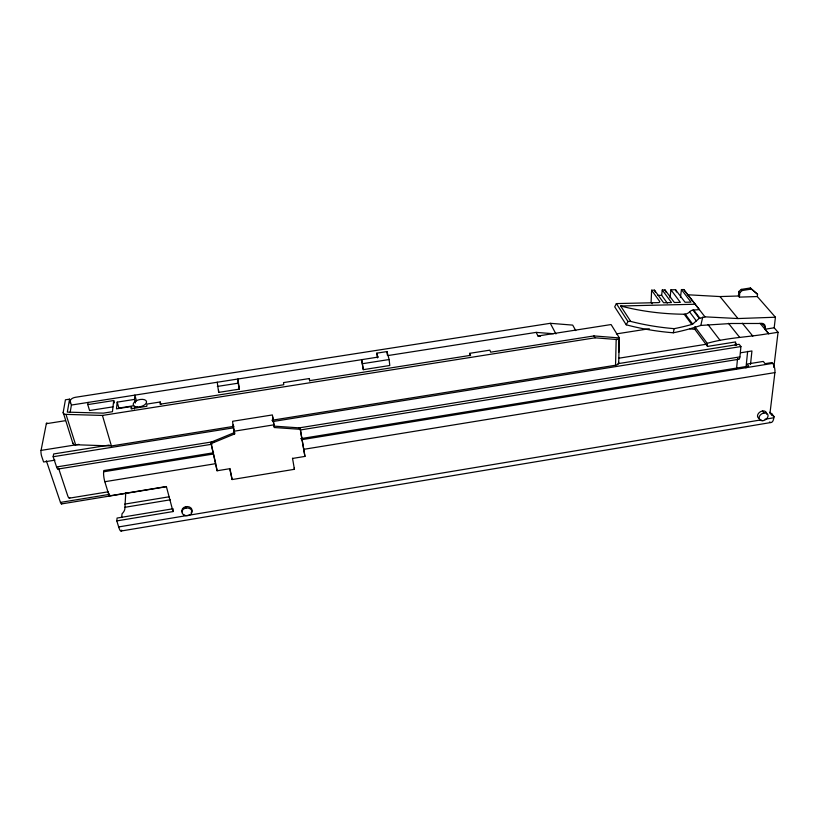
<?xml version="1.0" encoding="UTF-8"?>
<svg xmlns="http://www.w3.org/2000/svg" width="819" height="819" viewBox="0 0 819 819"><rect width="100%" height="100%" fill="white"/><g stroke="black" fill="none" stroke-linecap="round" stroke-linejoin="round"><path stroke-width="1.23" d="M185.995 508.046L186.015 506.644M271.877 420.26L615.55 365.243L616.175 339.465L595.055 337.817L102.436 415.438L66.001 414.383A4.924 2.477 -15.8 0 1 63.186 412.397L65.428 399.805L69.564 399.16L71.396 405.047L70.199 412.141M618.744 352.334L619.123 337.52L611.087 324.549L537.981 336.005L536.169 332.381L388.401 355.487M618.703 362.971L619.307 337.93A4.597 2.385 0.6 0 0 619.123 337.52M121.714 530.159A11.835 2.252 81.7 0 1 118.653 526.934L116.81 520.904L173.034 511.568L173.116 508.753M773.832 367.444L778.05 332.268L774.19 327.784L775.429 317.229L737.97 318.55L704.964 316.84L683.752 289.547L681.439 289.598L691.021 302.119L685.042 302.252L675.562 289.721L670.945 289.813L680.343 302.365L674.334 302.498L665.048 289.946L662.254 289.998L671.488 302.569L663.595 302.754L654.494 290.161L651.627 290.223L651.095 302.272L652.139 303.757M136.466 401.013L134.859 395.086L134.49 399.416L117.199 402.129L116.472 408.855L131.275 406.531L131.081 408.773L146.806 406.306L146.949 404.064L160.217 401.986L160.104 404.207L283.763 384.746L283.507 382.596L309.306 378.542L309.695 380.937M63.186 412.397L72.86 443.335A4.832 2.529 -16.4 0 0 75.614 444.737L111.415 445.956L233.978 426.33M121.693 517.516L122.021 513.82L122.901 512.817A12.541 7.248 -17.5 0 0 124.857 508.732L125.747 492.803M116.81 520.904L117.076 518.048L171.867 508.957M757.309 296.55L739.383 297.113L738.441 295.997L738.861 291.492L741.308 289.394L750.399 287.971L757.544 294.256L757.309 296.55L775.429 317.229M739.383 297.113L739.813 292.608L742.26 290.51L751.381 289.087L757.544 294.256M735.288 345.342L735.616 341.933L707.514 346.417L694.461 328.798M736.537 368.796L737.53 358.671M738.154 359.203A5.119 1.945 80.6 0 0 739.905 356.9L740.929 346.539L739.147 344.287L617.956 363.677M745.955 367.874L747.655 351.351M173.034 511.568L166.37 486.537L109.173 495.925L109.377 494.041M750.501 364.527L751.934 350.962L740.591 352.784M764.833 328.951L768.703 333.753L778.05 332.268M112.95 406.859L89.568 410.524L87.776 404.596L113.718 400.542L112.449 411.711L103.348 413.145L67.322 412.121L69.564 399.16M761.967 323.229L765.161 326.996L764.915 329.258L774.19 327.784M667.301 303.102L661.65 295.321L662.254 289.998M768.703 333.753L759.991 323.229M109.173 495.925L104.832 481.715A7.125 1.413 81.3 0 1 103.634 471.785L103.778 470.546L213.585 452.764M670.003 297.778L670.945 289.813M300.675 438.667L748.761 366.093L747.153 364.035L763.288 361.425L765.089 363.667L772.01 362.551L772.686 363.37A6.747 2.754 80.1 0 1 774.897 372.604L769.962 413.37L773.986 416.584L773.832 417.762A11.231 4.464 79.1 0 1 769.471 422.031M772.03 415.387L772.174 414.209L769.768 412.285M680.446 297.543L681.439 289.598M619.348 338.196L618.652 339.148L616.175 339.465L617.28 339.476M87.776 404.596L88.104 402.405M69.984 402.948L70.403 400.501A4.74 2.355 -15.4 0 1 75.409 397.297L550.307 323.31L572.696 325.112L575.757 330.579M695.177 326.894L694.737 329.351L689.772 328.839M58.272 468.816A5.405 1.29 81.1 0 1 56.572 466.953L53.153 456.726L53.655 453.961L109.203 445.075M54.975 460.155L43.602 461.977L41.728 456.47A4.382 1.095 81 0 1 41.052 450.399L46.335 423.699A4.238 1.024 80.6 0 1 47.011 423.003M651.627 290.223L659.664 301.392A2.518 1.116 9.9 0 1 658.148 302.62L616.359 303.593L614.711 306.849L626.248 324.805A377.231 297.225 -52.9 0 0 673.29 332.78L674.191 328.654A471.693 267.803 -69 0 0 691.789 324.457A7.555 4.187 -56.2 0 0 692.669 324.119L699.129 318.437L705.005 316.902M673.29 332.78A480.323 272.799 -69.1 0 0 683.711 330.426A481.623 273.505 -69.1 0 0 700.808 325.44L702.753 317.066M626.248 324.805L627.968 321.488L616.359 303.593M233.999 429.821L234.572 432.514L210.821 442.311L217.086 470.771L229.709 468.714L232.125 479.545L294.43 469.307L294.256 467.884M210.841 443.734L234.643 433.916L234.572 432.514M695.024 326.914L707.227 343.325C727.303 337.52 748.29 337.244 768.734 333.568M683.752 289.547L699.395 309.602L692.792 310.104A4.945 3.829 -33.9 0 0 689.567 311.875A6.245 4.873 -34 0 1 684.213 314.23A360.544 286.394 -53.6 0 1 620.669 305.999L630.722 321.417A370.874 292.199 -52.9 0 0 674.191 328.654M118.653 526.934L761.24 419.86M765.018 419.236L773.832 417.762M121.14 531.019L770.955 422.512M124.764 504.105L168.929 496.826M124.979 507.289L170.372 499.795M104.832 481.715L215.745 463.656L211.087 443.499M303.767 449.324L774.897 372.604M292.465 458.456L304.944 456.418L300.082 427.927L274.252 426.146L273.382 421.406M69.39 498.157L108.517 491.748M46.355 460.79L60.452 502.405L109.633 494.348M61.517 503.931L166.277 486.752M56.572 466.953L214.455 441.523M299.078 427.897L739.905 356.9M57.914 469.062L212.019 444.215M300.44 429.955L738.769 359.275M103.634 471.785L213.452 453.992M301.822 439.67L772.686 363.37M41.052 450.399L78.9 444.359M618.847 358.21L705.886 344.318M53.153 456.726L233.62 427.815L233.865 429.187M272.737 421.55L740.929 346.539M273.884 424.836L272.379 414.936L232.627 421.283A7.187 0.553 81 0 0 234.06 431.224L273.884 424.836L274.385 427.528L300.266 429.32L304.944 456.418M619.307 337.93L593.949 335.923L490.694 352.18L489.844 350.153L469.789 353.317L469.932 355.712M46.335 423.699L65.295 420.71M616.39 333.906L649.252 328.736M377.405 357.893L376.832 353.153L386.957 351.576L389.127 359.531L389.793 365.499L363.308 369.656L361.599 359.613L363.308 369.656M71.396 405.047L378.296 357.064M217.342 386.445L238.134 383.19L237.899 378.951L239.363 389.138L218.653 392.393L217.23 382.186M362.551 363.697L389.127 359.531M133.64 405.743L118.878 408.067L117.199 402.129M700.808 325.44L731.06 323.495L761.772 323.485A5.057 3.767 -34.9 0 1 765.161 326.996M687.98 294.779L720.003 296.57L738.441 295.997M627.968 321.488L630.722 321.417M620.669 305.999L695.075 304.248M657.944 295.403L661.65 295.321M536.169 332.381L553.46 333.732M537.981 336.005L540.499 336.199M750.399 287.971L751.381 289.087M741.308 289.394L742.26 290.51M738.861 291.492L739.813 292.608M742.321 323.239L752.845 336.107M720.003 296.57L737.97 318.55M728.46 323.3L739.537 337.193M707.985 324.559L720.034 340.305M693.662 310.012L699.846 318.141M772.174 414.209L773.986 416.584M692.997 310.073L699.283 318.356M689.567 311.875L696.355 320.905M762.489 411.005L763.984 412.991M685.257 314.148L692.669 324.119M684.213 314.23L691.789 324.457M593.949 335.923L595.055 337.817M550.307 323.31L555.927 333.927M654.494 290.161L655.384 292.27M665.048 289.946L665.97 292.188M675.562 289.721L676.474 291.963M469.789 353.317L470.577 355.344L309.643 380.671L309.306 378.542M58.518 468.11L67.649 495.567A7.033 1.638 81.5 0 0 69.83 497.706M66.001 414.383L75.614 444.737M102.436 415.438L111.415 445.956M113.718 400.542L114.394 402.917M131.275 406.531L131.941 408.916M134.49 399.416L135.463 402.979M376.832 353.153L377.846 357.074M160.217 401.986L160.831 404.371M216.001 464.793L217.086 470.771M229.924 468.468L232.125 479.545M234.06 431.224L234.643 433.916M238.134 383.19L239.363 389.138M292.516 458.241L294.43 469.307M233.61 427.784L233.19 424.907M272.983 419.512L273.157 420.628M273.044 419.226L272.747 416.912M300.082 427.927L300.266 429.32M386.957 351.576L387.356 355.129M274.252 426.146L274.385 427.528M707.227 343.325L707.514 346.417M72.819 442.69L72.86 443.335M218.591 390.253L218.653 392.393M61.896 503.378A4.208 1.014 81.6 0 1 60.452 502.405M736.199 343.489A4.146 1.566 80.9 0 1 736.23 345.321M182.248 511.844A5.057 3.87 -2.2 0 1 187.592 506.572A5.057 3.87 -2.2 0 1 191.185 512.52M759.602 418.601A4.863 3.491 -31.3 0 1 757.892 414.373A4.863 3.491 -31.3 0 1 763.195 410.933A4.863 3.491 -31.3 0 1 766.564 414.097M134.398 408.998A6.808 3.552 -14.1 0 1 134.787 407.248M618.488 362.213A4.535 2.437 0.9 0 1 615.55 365.243M183.917 514.977A5.068 3.87 -2.3 0 0 191.994 512.233A5.068 3.87 -2.3 0 0 184.992 508.302A5.068 3.87 -2.3 0 0 183.917 514.977M762.837 420.72A4.883 3.491 -31.2 0 0 767.772 414.424A4.883 3.491 -31.2 0 0 759.991 415.366A4.883 3.491 -31.2 0 0 762.837 420.72M137.254 406.961A6.828 3.542 -14.1 0 0 146.509 401.535A6.828 3.542 -14.1 0 0 135.872 400.982A6.828 3.542 -14.1 0 0 137.254 406.961"/></g></svg>
